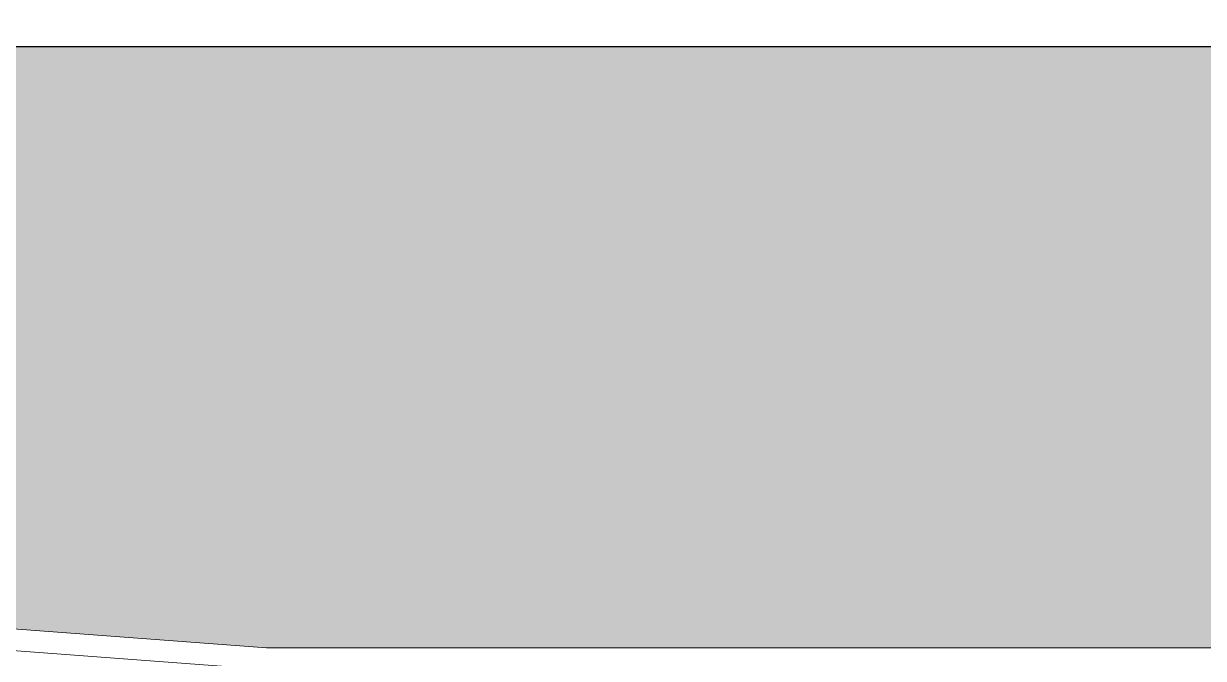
# Model space of a CAD drawing. Header units: millimetres. Extents: x -157642 to 241542, y -22875 to 31024.
# Drawn here: x -89390 to -78500, y 15225 to 21088 of the extents above; entities that cross this region are included whole.
import ezdxf

# ---------------------------------------------------------------- set-up
doc = ezdxf.new("R2010")
doc.units = ezdxf.units.MM
doc.header["$LTSCALE"] = 100
doc.header["$MEASUREMENT"] = 0
doc.layers.add('00-Mepduong', color=3, linetype='Continuous')
doc.layers.add('3.Curb', color=6, linetype='Continuous', lineweight=15)
doc.layers.add('ARC_HATCH', color=8, linetype='Continuous', lineweight=0)

msp = doc.modelspace()

# ---------------------------------------------------------------- hatches: boundary and pattern name
at = {"layer": 'ARC_HATCH'}
h = msp.add_hatch(dxfattribs=at)
h.set_pattern_fill('ANGLE', color=256, scale=200, angle=33.9181, style=0)
h.set_pattern_definition([(44.7531, (-68750, -5000), (-983.562, 992.076), [1016, -381]), (134.7531, (-68750, -5000), (-992.076, -983.562), [1016, -381])])
h.paths.add_polyline_path([(-66504, 15335), (-66525, 18335), (-60525, 18376), (-60504, 15377)])
h.paths.add_polyline_path([(-60504, 15377), (-60525, 18376), (-54525, 18418), (-54504, 15418)])
edge = h.paths.add_edge_path()
edge.add_line((-157642, 20875), (-157642, 19073))
edge.add_line((-157642, 19073), (-137147, 19072))
edge.add_line((-137147, 19072), (-87147, 15322))
edge.add_line((-87147, 15322), (-51903, 15322))
edge.add_arc((-51903, 23622), 8300, 269.9999, 340.6751)
edge.add_line((-44071, 20875), (-157642, 20875))

# ---------------------------------------------------------------- linework, layer by layer
at = {"layer": '00-Mepduong'}
msp.add_line((-157642, 20875), (-44071, 20875), dxfattribs=at)
at = {"layer": '3.Curb'}
for points in [[(-157642, 18873), (-137154, 18872), (-87155, 15122), (-51903, 15122, 0.414207), (-43403, 23622), (-43403, 30335)], [(-157642, 19073), (-137147, 19072), (-87147, 15322), (-51903, 15322, 0.414207), (-43603, 23622), (-43603, 30335)]]:
    msp.add_lwpolyline(points, format="xyb", dxfattribs=at)

doc.saveas('drawing.dxf')
